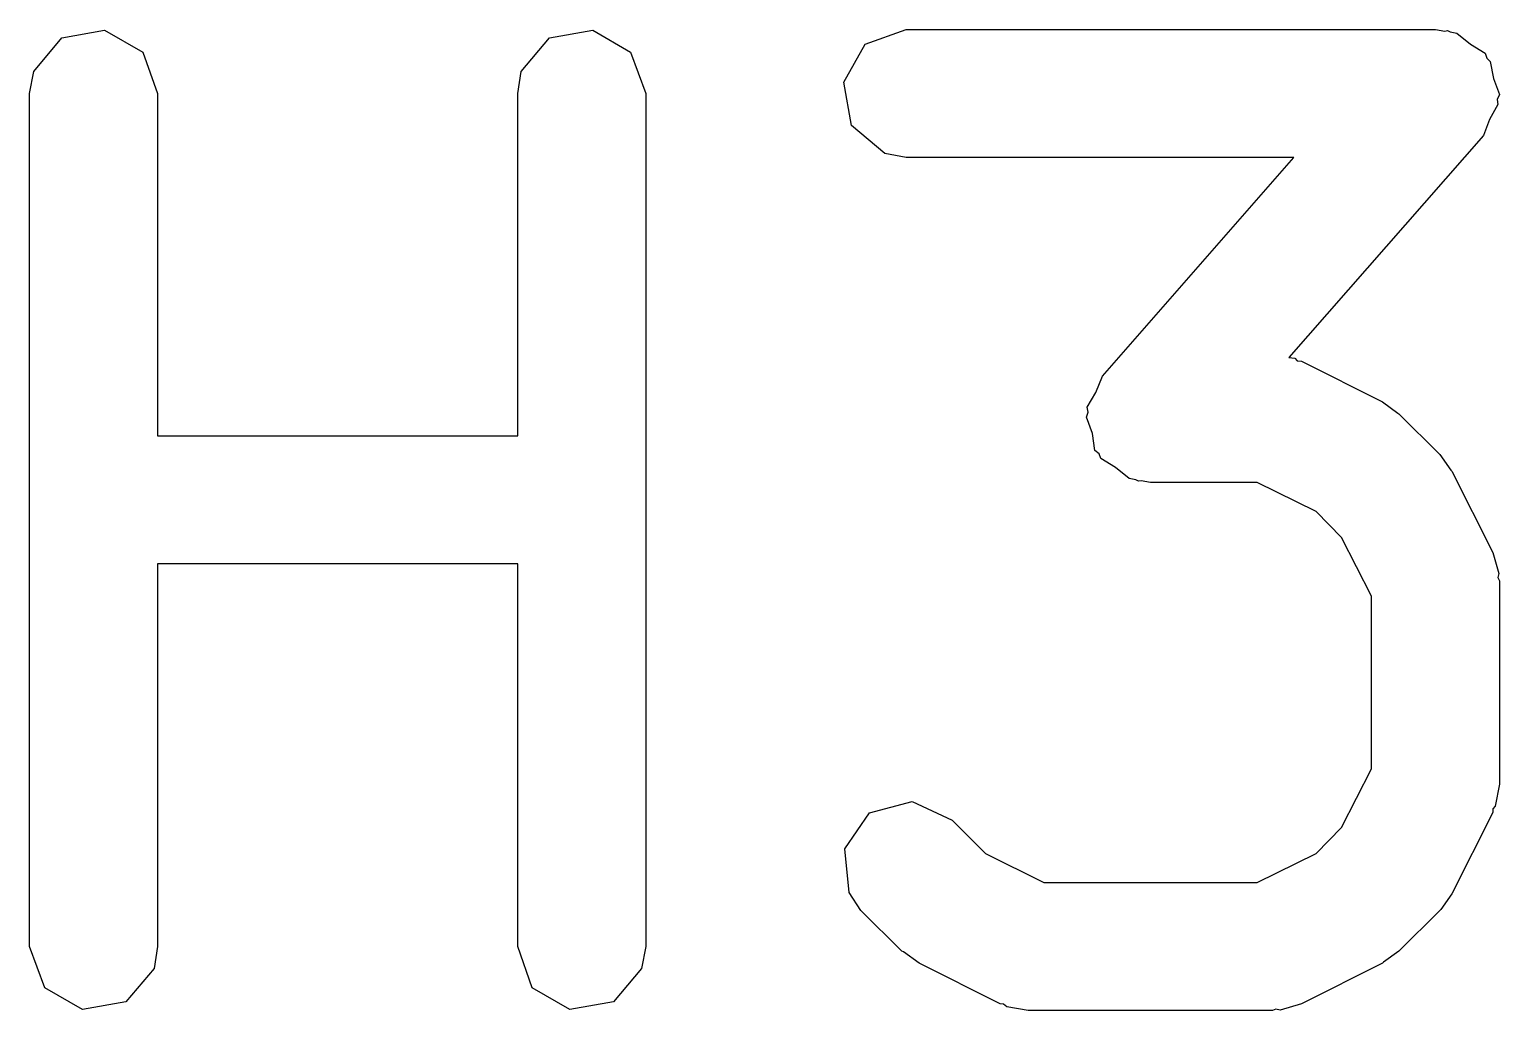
# Model space of a CAD drawing. Extents: x 51.5 to 133.2, y -98.1 to -25.9.
# Drawn here: x 131.243 to 132.965, y -95.031 to -93.881 of the extents above; entities that cross this region are included whole.
import ezdxf

# ---------------------------------------------------------------- set-up
doc = ezdxf.new("R2010")
doc.units = 0
doc.layers.add('BLACK', color=7, linetype='CONTINUOUS')

msp = doc.modelspace()

# ---------------------------------------------------------------- linework, layer by layer
at = {"layer": 'BLACK', "linetype": 'CONTINUOUS'}
for p, q in [((131.281, -93.8914), (131.331, -93.8825)), ((131.331, -93.8825), (131.376, -93.9082)), ((131.852, -93.8914), (131.903, -93.8825)), ((131.903, -93.8825), (131.947, -93.9082)), ((132.222, -93.8989), (132.27, -93.8814)), ((132.27, -93.8814), (132.89, -93.8814)), ((132.89, -93.8814), (132.901, -93.8833)), ((132.901, -93.8833), (132.904, -93.8828)), ((132.904, -93.8828), (132.907, -93.8844)), ((131.248, -93.9307), (131.281, -93.8914)), ((131.819, -93.9307), (131.852, -93.8914)), ((132.197, -93.9434), (132.222, -93.8989)), ((132.907, -93.8844), (132.915, -93.8859)), ((132.915, -93.8859), (132.931, -93.8989)), ((132.931, -93.8989), (132.948, -93.9094)), ((131.376, -93.9082), (131.393, -93.9564)), ((131.947, -93.9082), (131.965, -93.9564)), ((132.948, -93.9094), (132.95, -93.915)), ((132.95, -93.915), (132.954, -93.9189)), ((131.243, -93.9564), (131.248, -93.9307)), ((131.815, -93.9564), (131.819, -93.9307)), ((132.954, -93.9189), (132.958, -93.9388)), ((132.206, -93.9939), (132.197, -93.9434)), ((132.958, -93.9388), (132.965, -93.9579)), ((131.243, -94.9564), (131.243, -93.9564)), ((131.393, -93.9564), (131.393, -94.3576)), ((131.815, -94.3576), (131.815, -93.9564)), ((131.965, -93.9564), (131.965, -94.9564)), ((132.963, -93.9694), (132.953, -93.9869)), ((132.965, -93.9579), (132.962, -93.9635)), ((132.962, -93.9635), (132.963, -93.9694)), ((132.245, -94.0269), (132.206, -93.9939)), ((132.953, -93.9869), (132.946, -94.0058)), ((132.946, -94.0058), (132.718, -94.2658)), ((132.27, -94.0314), (132.245, -94.0269)), ((132.724, -94.0314), (132.27, -94.0314)), ((132.5, -94.2879), (132.724, -94.0314)), ((132.718, -94.2658), (132.725, -94.2669)), ((132.725, -94.2669), (132.728, -94.2697)), ((132.728, -94.2697), (132.733, -94.2703)), ((132.733, -94.2703), (132.828, -94.3179)), ((132.492, -94.3068), (132.5, -94.2879)), ((132.482, -94.3243), (132.492, -94.3068)), ((132.481, -94.3358), (132.483, -94.3302)), ((132.483, -94.3302), (132.482, -94.3243)), ((132.828, -94.3179), (132.846, -94.3312)), ((132.488, -94.3549), (132.481, -94.3358)), ((132.846, -94.3312), (132.847, -94.3319)), ((132.847, -94.3319), (132.895, -94.3795)), ((131.393, -94.3576), (131.815, -94.3576)), ((132.491, -94.3748), (132.488, -94.3549)), ((132.496, -94.3787), (132.491, -94.3748)), ((132.498, -94.3843), (132.496, -94.3787)), ((132.895, -94.3795), (132.908, -94.3979)), ((132.515, -94.3948), (132.498, -94.3843)), ((132.531, -94.4078), (132.515, -94.3948)), ((132.908, -94.3979), (132.909, -94.399)), ((132.909, -94.399), (132.957, -94.4943)), ((132.539, -94.4093), (132.531, -94.4078)), ((132.542, -94.4109), (132.539, -94.4093)), ((132.545, -94.4104), (132.542, -94.4109)), ((132.556, -94.4123), (132.545, -94.4104)), ((132.681, -94.4123), (132.556, -94.4123)), ((132.75, -94.4466), (132.681, -94.4123)), ((132.78, -94.477), (132.75, -94.4466)), ((132.815, -94.5455), (132.78, -94.477)), ((132.957, -94.4943), (132.964, -94.5192)), ((131.815, -94.5076), (131.393, -94.5076)), ((131.393, -94.5076), (131.393, -94.9564)), ((131.815, -94.9564), (131.815, -94.5076)), ((132.964, -94.5192), (132.963, -94.5236)), ((132.963, -94.5236), (132.965, -94.5278)), ((132.965, -94.5278), (132.965, -94.7659)), ((132.815, -94.7482), (132.815, -94.5455)), ((132.78, -94.8167), (132.815, -94.7482)), ((132.965, -94.7659), (132.96, -94.7916)), ((132.227, -94.7997), (132.277, -94.7864)), ((132.277, -94.7864), (132.324, -94.8081)), ((132.96, -94.7916), (132.957, -94.795)), ((132.957, -94.795), (132.957, -94.7994)), ((132.198, -94.8417), (132.227, -94.7997)), ((132.324, -94.8081), (132.363, -94.8471)), ((132.957, -94.7994), (132.909, -94.8947)), ((132.75, -94.8471), (132.78, -94.8167)), ((132.203, -94.8928), (132.198, -94.8417)), ((132.363, -94.8471), (132.431, -94.8814)), ((132.681, -94.8814), (132.75, -94.8471)), ((132.431, -94.8814), (132.681, -94.8814)), ((132.217, -94.9142), (132.203, -94.8928)), ((132.909, -94.8947), (132.896, -94.9127)), ((132.265, -94.9618), (132.217, -94.9142)), ((132.895, -94.9142), (132.847, -94.9618)), ((132.896, -94.9127), (132.895, -94.9142)), ((131.261, -95.0046), (131.243, -94.9564)), ((131.393, -94.9564), (131.389, -94.982)), ((131.832, -95.0046), (131.815, -94.9564)), ((131.965, -94.9564), (131.96, -94.982)), ((132.267, -94.9625), (132.265, -94.9618)), ((132.285, -94.9758), (132.267, -94.9625)), ((132.847, -94.9618), (132.829, -94.9747)), ((131.389, -94.982), (131.356, -95.0213)), ((131.96, -94.982), (131.927, -95.0213)), ((132.38, -95.0235), (132.285, -94.9758)), ((132.828, -94.9758), (132.733, -95.0235)), ((132.829, -94.9747), (132.828, -94.9758)), ((131.305, -95.0302), (131.261, -95.0046)), ((131.876, -95.0302), (131.832, -95.0046)), ((131.356, -95.0213), (131.305, -95.0302)), ((131.927, -95.0213), (131.876, -95.0302)), ((132.384, -95.024), (132.38, -95.0235)), ((132.388, -95.0269), (132.384, -95.024)), ((132.413, -95.0314), (132.388, -95.0269)), ((132.699, -95.0314), (132.413, -95.0314)), ((132.703, -95.0298), (132.699, -95.0314)), ((132.708, -95.0309), (132.703, -95.0298)), ((132.733, -95.0235), (132.708, -95.0309))]:
    msp.add_line(p, q, dxfattribs=at)

doc.saveas('drawing.dxf')
